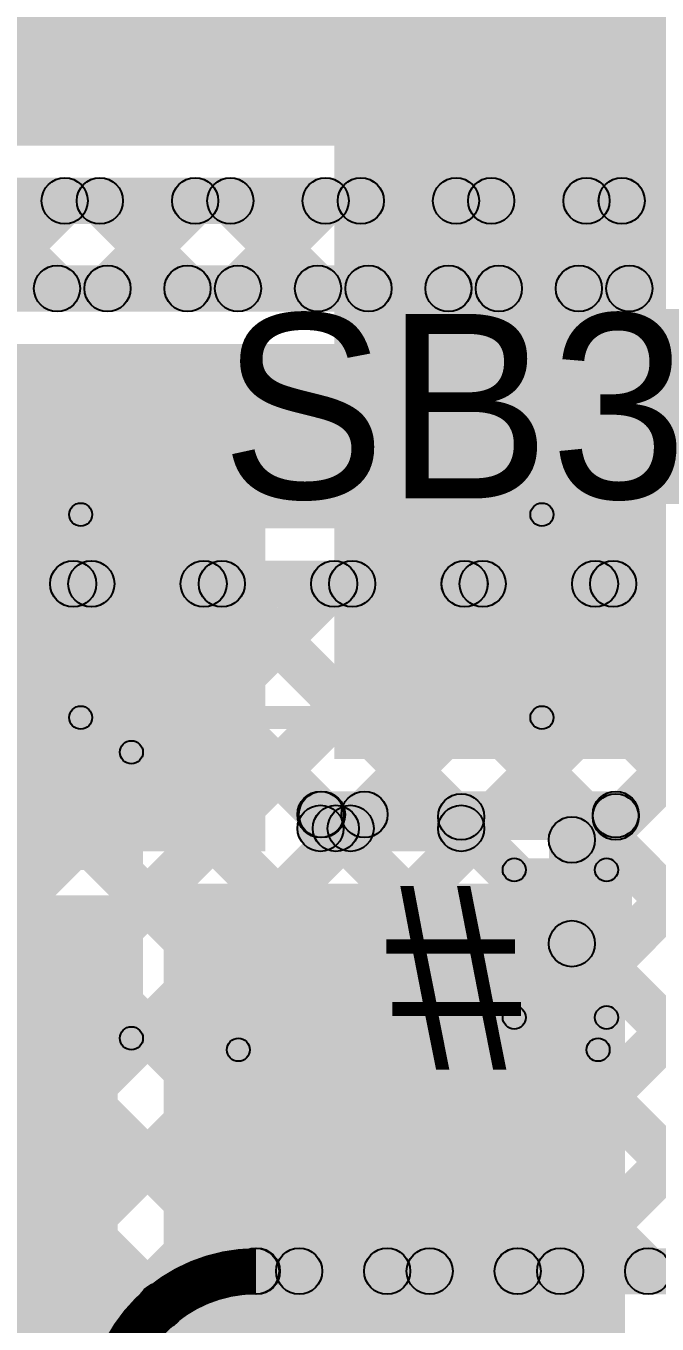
# Model space of a CAD drawing. Header units: millimetres. Extents: x -0.08 to 5.25, y -0.08 to 2.73.
# Drawn here: x 2.8611 to 2.998, y 1.4416 to 1.7229 of the extents above; entities that cross this region are included whole.
import ezdxf

# ---------------------------------------------------------------- set-up
doc = ezdxf.new("R2010")
doc.units = ezdxf.units.MM
doc.header["$MEASUREMENT"] = 0
for name, color, linetype in [('BottomLayer', 5, 'Continuous'), ('TopLayer', 1, 'Continuous'), ('TopOverlay', 2, 'Continuous'), ('TopPaste', 8, 'Continuous'), ('TopSolder', 216, 'Continuous')]:
    doc.layers.add(name, color=color, linetype=linetype)

# ---------------------------------------------------------------- blocks, each defined once
blk = doc.blocks.new('TAJB475K035RNJ_28')
at = {"layer": 'TopLayer'}
for points in [[(-0.10643, 0.052), (-0.03557, 0.052), (-0.03557, -0.058), (-0.10643, -0.058)], [(0.03357, 0.052), (0.10443, 0.052), (0.10443, -0.058), (0.03357, -0.058)]]:
    blk.add_hatch(color=1, dxfattribs=at).paths.add_polyline_path(points)
at = {"layer": 'TopOverlay'}
h = blk.add_hatch(color=2, dxfattribs=at)
edge = h.paths.add_edge_path()
edge.add_arc((-0.112, 0.058), 0.0025, 0, 360)
h = blk.add_hatch(color=2, dxfattribs=at)
edge = h.paths.add_edge_path()
edge.add_arc((-0.112, 0.058), 0.0025, 0, 360)
for points in [[(-0.112, 0.0555), (-0.112, 0.0605), (-0.034, 0.0605), (-0.034, 0.0555)], [(0.032, 0.0555), (0.032, 0.0605), (0.11, 0.0605), (0.11, 0.0555)], [(-0.1095, -0.064), (-0.1145, -0.064), (-0.1145, 0.058), (-0.1095, 0.058)], [(0.1125, -0.064), (0.1075, -0.064), (0.1075, 0.058), (0.1125, 0.058)], [(0.1345, -0.018), (0.1295, -0.018), (0.1295, 0.012), (0.1345, 0.012)], [(0.117, -0.0055), (0.117, -0.0005), (0.147, -0.0005), (0.147, -0.0055)], [(-0.112, -0.0665), (-0.112, -0.0615), (-0.034, -0.0615), (-0.034, -0.0665)], [(0.032, -0.0665), (0.032, -0.0615), (0.11, -0.0615), (0.11, -0.0665)]]:
    blk.add_hatch(color=2, dxfattribs=at).paths.add_polyline_path(points)
h = blk.add_hatch(color=2, dxfattribs=at)
edge = h.paths.add_edge_path()
edge.add_arc((-0.034, 0.058), 0.0025, 0, 360)
h = blk.add_hatch(color=2, dxfattribs=at)
edge = h.paths.add_edge_path()
edge.add_arc((0.032, 0.058), 0.0025, 0, 360)
h = blk.add_hatch(color=2, dxfattribs=at)
edge = h.paths.add_edge_path()
edge.add_arc((0.11, 0.058), 0.0025, 0, 360)
h = blk.add_hatch(color=2, dxfattribs=at)
edge = h.paths.add_edge_path()
edge.add_arc((0.11, 0.058), 0.0025, 0, 360)
h = blk.add_hatch(color=2, dxfattribs=at)
edge = h.paths.add_edge_path()
edge.add_arc((0.132, 0.012), 0.0025, 0, 360)
h = blk.add_hatch(color=2, dxfattribs=at)
edge = h.paths.add_edge_path()
edge.add_arc((0.117, -0.003), 0.0025, 0, 360)
h = blk.add_hatch(color=2, dxfattribs=at)
edge = h.paths.add_edge_path()
edge.add_arc((0.147, -0.003), 0.0025, 0, 360)
h = blk.add_hatch(color=2, dxfattribs=at)
edge = h.paths.add_edge_path()
edge.add_arc((0.132, -0.018), 0.0025, 0, 360)
h = blk.add_hatch(color=2, dxfattribs=at)
edge = h.paths.add_edge_path()
edge.add_arc((-0.112, -0.064), 0.0025, 0, 360)
h = blk.add_hatch(color=2, dxfattribs=at)
edge = h.paths.add_edge_path()
edge.add_arc((-0.112, -0.064), 0.0025, 0, 360)
h = blk.add_hatch(color=2, dxfattribs=at)
edge = h.paths.add_edge_path()
edge.add_arc((-0.034, -0.064), 0.0025, 0, 360)
h = blk.add_hatch(color=2, dxfattribs=at)
edge = h.paths.add_edge_path()
edge.add_arc((0.032, -0.064), 0.0025, 0, 360)
h = blk.add_hatch(color=2, dxfattribs=at)
edge = h.paths.add_edge_path()
edge.add_arc((0.11, -0.064), 0.0025, 0, 360)
h = blk.add_hatch(color=2, dxfattribs=at)
edge = h.paths.add_edge_path()
edge.add_arc((0.11, -0.064), 0.0025, 0, 360)
at = {"layer": 'TopPaste'}
for points in [[(-0.10643, 0.052), (-0.03557, 0.052), (-0.03557, -0.058), (-0.10643, -0.058)], [(0.03357, 0.052), (0.10443, 0.052), (0.10443, -0.058), (0.03357, -0.058)]]:
    blk.add_hatch(color=8, dxfattribs=at).paths.add_polyline_path(points)
at = {"layer": 'TopSolder'}
for points in [[(-0.11043, 0.056), (-0.03157, 0.056), (-0.03157, -0.062), (-0.11043, -0.062)], [(0.02957, 0.056), (0.10843, 0.056), (0.10843, -0.062), (0.02957, -0.062)]]:
    blk.add_hatch(color=216, dxfattribs=at).paths.add_polyline_path(points)
at = {"layer": 'TopOverlay'}
for centre in [(-0.112, 0.058), (-0.112, 0.058), (-0.034, 0.058), (0.032, 0.058), (0.11, 0.058), (0.11, 0.058), (0.132, 0.012), (0.117, -0.003), (0.147, -0.003), (0.132, -0.018), (-0.112, -0.064), (-0.112, -0.064), (-0.034, -0.064), (0.032, -0.064), (0.11, -0.064), (0.11, -0.064)]:
    blk.add_circle(centre, 0.0025, dxfattribs=at)
blk = doc.blocks.new('R__0402_35')
at = {"layer": 'TopLayer'}
for points in [[(-0.0275, -0.0125), (-0.0275, 0.0125), (-0.0095, 0.0125), (-0.0095, -0.0125)], [(0.0095, -0.0125), (0.0095, 0.0125), (0.0275, 0.0125), (0.0275, -0.0125)]]:
    blk.add_hatch(color=1, dxfattribs=at).paths.add_polyline_path(points)
at = {"layer": 'TopOverlay'}
h = blk.add_hatch(color=2, dxfattribs=at)
edge = h.paths.add_edge_path()
edge.add_arc((-0.031, 0.016), 0.0025, 0, 360)
h = blk.add_hatch(color=2, dxfattribs=at)
edge = h.paths.add_edge_path()
edge.add_arc((-0.031, 0.016), 0.0025, 0, 360)
for points in [[(0.031, 0.0185), (0.031, 0.0135), (-0.031, 0.0135), (-0.031, 0.0185)], [(-0.0285, -0.016), (-0.0335, -0.016), (-0.0335, 0.016), (-0.0285, 0.016)], [(0.0335, -0.016), (0.0285, -0.016), (0.0285, 0.016), (0.0335, 0.016)], [(0.031, -0.0135), (0.031, -0.0185), (-0.031, -0.0185), (-0.031, -0.0135)], [(0.032, -0.01694), (0.032, -0.01706), (-0.032, -0.01706), (-0.032, -0.01694)]]:
    blk.add_hatch(color=2, dxfattribs=at).paths.add_polyline_path(points)
h = blk.add_hatch(color=2, dxfattribs=at)
edge = h.paths.add_edge_path()
edge.add_arc((0.031, 0.016), 0.0025, 0, 360)
h = blk.add_hatch(color=2, dxfattribs=at)
edge = h.paths.add_edge_path()
edge.add_arc((0.031, 0.016), 0.0025, 0, 360)
h = blk.add_hatch(color=2, dxfattribs=at)
edge = h.paths.add_edge_path()
edge.add_arc((-0.031, -0.016), 0.0025, 0, 360)
h = blk.add_hatch(color=2, dxfattribs=at)
edge = h.paths.add_edge_path()
edge.add_arc((-0.031, -0.016), 0.0025, 0, 360)
h = blk.add_hatch(color=2, dxfattribs=at)
edge = h.paths.add_edge_path()
edge.add_arc((0.031, -0.016), 0.0025, 0, 360)
h = blk.add_hatch(color=2, dxfattribs=at)
edge = h.paths.add_edge_path()
edge.add_arc((0.031, -0.016), 0.0025, 0, 360)
h = blk.add_hatch(color=2, dxfattribs=at)
edge = h.paths.add_edge_path()
edge.add_arc((-0.032, -0.017), 0.0000635, 0, 360)
h = blk.add_hatch(color=2, dxfattribs=at)
edge = h.paths.add_edge_path()
edge.add_arc((0.032, -0.017), 0.0000635, 0, 360)
at = {"layer": 'TopPaste'}
for points in [[(-0.0275, -0.0125), (-0.0275, 0.0125), (-0.0095, 0.0125), (-0.0095, -0.0125)], [(0.0095, -0.0125), (0.0095, 0.0125), (0.0275, 0.0125), (0.0275, -0.0125)]]:
    blk.add_hatch(color=8, dxfattribs=at).paths.add_polyline_path(points)
at = {"layer": 'TopSolder'}
for points in [[(-0.0315, -0.0165), (-0.0315, 0.0165), (-0.0055, 0.0165), (-0.0055, -0.0165)], [(0.0055, -0.0165), (0.0055, 0.0165), (0.0315, 0.0165), (0.0315, -0.0165)]]:
    blk.add_hatch(color=216, dxfattribs=at).paths.add_polyline_path(points)
at = {"layer": 'TopOverlay'}
for centre, radius in [((-0.031, 0.016), 0.0025), ((-0.031, 0.016), 0.0025), ((0.031, 0.016), 0.0025), ((0.031, 0.016), 0.0025), ((-0.031, -0.016), 0.0025), ((-0.031, -0.016), 0.0025), ((0.031, -0.016), 0.0025), ((0.031, -0.016), 0.0025), ((-0.032, -0.017), 0.0000635), ((0.032, -0.017), 0.0000635)]:
    blk.add_circle(centre, radius, dxfattribs=at)
blk = doc.blocks.new('S______B______49')
at = {"layer": 'TopLayer'}
for points in [[(-0.045, -0.0175), (-0.045, 0.0175), (-0.015, 0.0175), (-0.015, -0.0175)], [(0.015, -0.0175), (0.015, 0.0175), (0.045, 0.0175), (0.045, -0.0175)]]:
    blk.add_hatch(color=1, dxfattribs=at).paths.add_polyline_path(points)
at = {"layer": 'TopOverlay'}
h = blk.add_hatch(color=2, dxfattribs=at)
edge = h.paths.add_edge_path()
edge.add_arc((-0.05, 0.022), 0.0025, 0, 360)
h = blk.add_hatch(color=2, dxfattribs=at)
edge = h.paths.add_edge_path()
edge.add_arc((-0.05, 0.022), 0.0025, 0, 360)
for points in [[(-0.05, 0.0195), (-0.05, 0.0245), (0.05, 0.0245), (0.05, 0.0195)], [(-0.0475, -0.022), (-0.0525, -0.022), (-0.0525, 0.022), (-0.0475, 0.022)], [(0.0525, -0.022), (0.0475, -0.022), (0.0475, 0.022), (0.0525, 0.022)], [(-0.05, -0.0245), (-0.05, -0.0195), (0.05, -0.0195), (0.05, -0.0245)]]:
    blk.add_hatch(color=2, dxfattribs=at).paths.add_polyline_path(points)
h = blk.add_hatch(color=2, dxfattribs=at)
edge = h.paths.add_edge_path()
edge.add_arc((0.05, 0.022), 0.0025, 0, 360)
h = blk.add_hatch(color=2, dxfattribs=at)
edge = h.paths.add_edge_path()
edge.add_arc((0.05, 0.022), 0.0025, 0, 360)
h = blk.add_hatch(color=2, dxfattribs=at)
edge = h.paths.add_edge_path()
edge.add_arc((-0.05, -0.022), 0.0025, 0, 360)
h = blk.add_hatch(color=2, dxfattribs=at)
edge = h.paths.add_edge_path()
edge.add_arc((-0.05, -0.022), 0.0025, 0, 360)
h = blk.add_hatch(color=2, dxfattribs=at)
edge = h.paths.add_edge_path()
edge.add_arc((0.05, -0.022), 0.0025, 0, 360)
h = blk.add_hatch(color=2, dxfattribs=at)
edge = h.paths.add_edge_path()
edge.add_arc((0.05, -0.022), 0.0025, 0, 360)
at = {"layer": 'TopPaste'}
for points in [[(-0.045, -0.0175), (-0.045, 0.0175), (-0.015, 0.0175), (-0.015, -0.0175)], [(0.015, -0.0175), (0.015, 0.0175), (0.045, 0.0175), (0.045, -0.0175)]]:
    blk.add_hatch(color=8, dxfattribs=at).paths.add_polyline_path(points)
at = {"layer": 'TopSolder'}
for points in [[(-0.049, -0.0215), (-0.049, 0.0215), (-0.011, 0.0215), (-0.011, -0.0215)], [(0.011, -0.0215), (0.011, 0.0215), (0.049, 0.0215), (0.049, -0.0215)]]:
    blk.add_hatch(color=216, dxfattribs=at).paths.add_polyline_path(points)
at = {"layer": 'TopOverlay'}
for centre in [(-0.05, 0.022), (-0.05, 0.022), (0.05, 0.022), (0.05, 0.022), (-0.05, -0.022), (-0.05, -0.022), (0.05, -0.022), (0.05, -0.022)]:
    blk.add_circle(centre, 0.0025, dxfattribs=at)
blk = doc.blocks.new('C___0402_82')
at = {"layer": 'TopLayer'}
for points in [[(-0.0275, -0.0125), (-0.0275, 0.0125), (-0.0095, 0.0125), (-0.0095, -0.0125)], [(0.0095, -0.0125), (0.0095, 0.0125), (0.0275, 0.0125), (0.0275, -0.0125)]]:
    blk.add_hatch(color=1, dxfattribs=at).paths.add_polyline_path(points)
at = {"layer": 'TopOverlay'}
h = blk.add_hatch(color=2, dxfattribs=at)
edge = h.paths.add_edge_path()
edge.add_arc((-0.031, 0.016), 0.0025, 0, 360)
h = blk.add_hatch(color=2, dxfattribs=at)
edge = h.paths.add_edge_path()
edge.add_arc((-0.031, 0.016), 0.0025, 0, 360)
for points in [[(-0.011, 0.0185), (-0.011, 0.0135), (-0.031, 0.0135), (-0.031, 0.0185)], [(0.031, 0.0185), (0.031, 0.0135), (0.011, 0.0135), (0.011, 0.0185)], [(-0.0335, 0.016), (-0.0285, 0.016), (-0.0285, -0.016), (-0.0335, -0.016)], [(0.0285, 0.016), (0.0335, 0.016), (0.0335, -0.016), (0.0285, -0.016)], [(-0.011, -0.0135), (-0.011, -0.0185), (-0.031, -0.0185), (-0.031, -0.0135)], [(0.031, -0.0135), (0.031, -0.0185), (0.011, -0.0185), (0.011, -0.0135)]]:
    blk.add_hatch(color=2, dxfattribs=at).paths.add_polyline_path(points)
h = blk.add_hatch(color=2, dxfattribs=at)
edge = h.paths.add_edge_path()
edge.add_arc((-0.011, 0.016), 0.0025, 0, 360)
h = blk.add_hatch(color=2, dxfattribs=at)
edge = h.paths.add_edge_path()
edge.add_arc((0.011, 0.016), 0.0025, 0, 360)
h = blk.add_hatch(color=2, dxfattribs=at)
edge = h.paths.add_edge_path()
edge.add_arc((0.031, 0.016), 0.0025, 0, 360)
h = blk.add_hatch(color=2, dxfattribs=at)
edge = h.paths.add_edge_path()
edge.add_arc((0.031, 0.016), 0.0025, 0, 360)
h = blk.add_hatch(color=2, dxfattribs=at)
edge = h.paths.add_edge_path()
edge.add_arc((-0.031, -0.016), 0.0025, 0, 360)
h = blk.add_hatch(color=2, dxfattribs=at)
edge = h.paths.add_edge_path()
edge.add_arc((-0.031, -0.016), 0.0025, 0, 360)
h = blk.add_hatch(color=2, dxfattribs=at)
edge = h.paths.add_edge_path()
edge.add_arc((-0.011, -0.016), 0.0025, 0, 360)
h = blk.add_hatch(color=2, dxfattribs=at)
edge = h.paths.add_edge_path()
edge.add_arc((0.011, -0.016), 0.0025, 0, 360)
h = blk.add_hatch(color=2, dxfattribs=at)
edge = h.paths.add_edge_path()
edge.add_arc((0.031, -0.016), 0.0025, 0, 360)
h = blk.add_hatch(color=2, dxfattribs=at)
edge = h.paths.add_edge_path()
edge.add_arc((0.031, -0.016), 0.0025, 0, 360)
at = {"layer": 'TopPaste'}
for points in [[(-0.0275, -0.0125), (-0.0275, 0.0125), (-0.0095, 0.0125), (-0.0095, -0.0125)], [(0.0095, -0.0125), (0.0095, 0.0125), (0.0275, 0.0125), (0.0275, -0.0125)]]:
    blk.add_hatch(color=8, dxfattribs=at).paths.add_polyline_path(points)
at = {"layer": 'TopSolder'}
for points in [[(-0.0315, -0.0165), (-0.0315, 0.0165), (-0.0055, 0.0165), (-0.0055, -0.0165)], [(0.0055, -0.0165), (0.0055, 0.0165), (0.0315, 0.0165), (0.0315, -0.0165)]]:
    blk.add_hatch(color=216, dxfattribs=at).paths.add_polyline_path(points)
at = {"layer": 'TopOverlay'}
for centre in [(-0.031, 0.016), (-0.031, 0.016), (-0.011, 0.016), (0.011, 0.016), (0.031, 0.016), (0.031, 0.016), (-0.031, -0.016), (-0.031, -0.016), (-0.011, -0.016), (0.011, -0.016), (0.031, -0.016), (0.031, -0.016)]:
    blk.add_circle(centre, 0.0025, dxfattribs=at)

msp = doc.modelspace()

# ---------------------------------------------------------------- hatches: boundary and pattern name
at = {"layer": 'BottomLayer'}
for points in [[(2.042, 1.697), (2.042, 1.737), (3.444, 1.737), (3.444, 1.697)], [(2.05525, 1.68), (2.05525, 1.69), (3.43075, 1.69), (3.43075, 1.68)], [(2.05525, 1.68), (2.05525, 1.69), (3.43075, 1.69), (3.43075, 1.68)], [(2.84534, 1.68146), (2.85241, 1.68854), (2.87141, 1.66954), (2.86434, 1.66246)], [(2.84534, 1.68146), (2.85241, 1.68854), (2.87141, 1.66954), (2.86434, 1.66246)], [(2.85407, 1.66246), (2.84699, 1.66954), (2.86599, 1.68854), (2.87307, 1.68146)], [(2.85406, 1.66246), (2.84699, 1.66954), (2.86599, 1.68854), (2.87306, 1.68146)], [(2.87362, 1.68146), (2.88069, 1.68854), (2.89969, 1.66954), (2.89262, 1.66246)], [(2.87362, 1.68146), (2.88069, 1.68854), (2.89969, 1.66954), (2.89262, 1.66246)], [(2.88235, 1.66246), (2.87528, 1.66954), (2.89428, 1.68854), (2.90135, 1.68146)], [(2.88235, 1.66246), (2.87528, 1.66954), (2.89428, 1.68854), (2.90135, 1.68146)], [(2.9019, 1.68146), (2.90897, 1.68854), (2.92797, 1.66954), (2.9209, 1.66246)], [(2.90191, 1.68146), (2.90898, 1.68854), (2.92798, 1.66954), (2.92091, 1.66246)], [(2.91063, 1.66246), (2.90356, 1.66954), (2.92256, 1.68854), (2.92963, 1.68146)], [(2.91063, 1.66246), (2.90356, 1.66954), (2.92256, 1.68854), (2.92963, 1.68146)], [(2.93019, 1.68146), (2.93726, 1.68854), (2.95626, 1.66954), (2.94919, 1.66246)], [(2.93019, 1.68146), (2.93726, 1.68854), (2.95626, 1.66954), (2.94919, 1.66246)], [(2.93892, 1.66246), (2.93185, 1.66954), (2.95085, 1.68854), (2.95792, 1.68146)], [(2.93892, 1.66246), (2.93185, 1.66954), (2.95085, 1.68854), (2.95792, 1.68146)], [(2.95847, 1.68146), (2.96554, 1.68854), (2.98454, 1.66954), (2.97747, 1.66246)], [(2.95848, 1.68146), (2.96555, 1.68854), (2.98455, 1.66954), (2.97748, 1.66246)], [(2.9672, 1.66246), (2.96013, 1.66954), (2.97913, 1.68854), (2.9862, 1.68146)], [(2.9672, 1.66246), (2.96013, 1.66954), (2.97913, 1.68854), (2.9862, 1.68146)], [(2.98676, 1.68146), (2.99383, 1.68854), (3.01283, 1.66954), (3.00576, 1.66246)], [(2.98676, 1.68146), (2.99383, 1.68854), (3.01283, 1.66954), (3.00576, 1.66246)], [(2.99549, 1.66246), (2.98841, 1.66954), (3.00741, 1.68854), (3.01449, 1.68146)], [(2.99549, 1.66246), (2.98842, 1.66954), (3.00742, 1.68854), (3.01449, 1.68146)], [(2.1, 1.661), (2.1, 1.671), (3.414, 1.671), (3.414, 1.661)], [(2.1, 1.661), (2.1, 1.671), (3.414, 1.671), (3.414, 1.661)], [(2.1, 1.614), (2.1, 1.654), (3.414, 1.654), (3.414, 1.614)], [(2.1, 1.597), (2.1, 1.607), (3.40075, 1.607), (3.40075, 1.597)], [(2.1, 1.597), (2.1, 1.607), (3.40075, 1.607), (3.40075, 1.597)], [(2.70206, 1.59846), (2.70914, 1.60554), (2.88328, 1.43139), (2.87621, 1.42432)], [(2.70206, 1.59846), (2.70913, 1.60554), (2.88328, 1.43139), (2.87621, 1.42432)], [(2.73035, 1.59846), (2.73742, 1.60554), (2.89393, 1.44902), (2.88686, 1.44195)], [(2.73035, 1.59846), (2.73742, 1.60554), (2.89393, 1.44902), (2.88686, 1.44195)], [(2.76535, 1.4889), (2.75828, 1.49597), (2.86785, 1.60554), (2.87492, 1.59846)], [(2.76535, 1.4889), (2.75828, 1.49597), (2.86785, 1.60554), (2.87492, 1.59846)], [(2.75863, 1.59846), (2.7657, 1.60554), (2.9147, 1.45654), (2.90763, 1.44946)], [(2.75863, 1.59846), (2.7657, 1.60554), (2.9147, 1.45654), (2.90763, 1.44946)], [(2.77317, 1.3553), (2.7661, 1.36237), (3.00927, 1.60554), (3.01634, 1.59846)], [(2.77317, 1.3553), (2.7661, 1.36237), (3.00927, 1.60554), (3.01634, 1.59846)], [(2.7795, 1.47476), (2.77242, 1.48183), (2.89613, 1.60554), (2.9032, 1.59846)], [(2.7795, 1.47476), (2.77243, 1.48183), (2.89613, 1.60554), (2.9032, 1.59846)], [(2.79364, 1.46062), (2.78657, 1.46769), (2.92442, 1.60554), (2.93149, 1.59846)], [(2.79364, 1.46062), (2.78657, 1.46769), (2.92441, 1.60554), (2.93149, 1.59846)], [(2.78691, 1.59846), (2.79398, 1.60554), (2.94298, 1.45654), (2.93591, 1.44946)], [(2.78692, 1.59846), (2.79399, 1.60554), (2.94299, 1.45654), (2.93592, 1.44946)], [(2.80146, 1.3553), (2.79439, 1.36237), (3.03755, 1.60554), (3.04462, 1.59846)], [(2.80146, 1.3553), (2.79439, 1.36237), (3.03755, 1.60554), (3.04462, 1.59846)], [(2.80778, 1.44647), (2.80071, 1.45355), (2.9527, 1.60554), (2.95977, 1.59846)], [(2.80778, 1.44647), (2.80071, 1.45355), (2.9527, 1.60554), (2.95977, 1.59846)], [(2.81863, 1.42904), (2.81156, 1.43611), (2.98098, 1.60554), (2.98806, 1.59846)], [(2.81863, 1.42904), (2.81156, 1.43611), (2.98098, 1.60554), (2.98805, 1.59846)], [(2.8152, 1.59846), (2.82227, 1.60554), (2.97127, 1.45654), (2.9642, 1.44946)], [(2.8152, 1.59846), (2.82227, 1.60554), (2.97127, 1.45654), (2.9642, 1.44946)], [(2.84348, 1.59846), (2.85055, 1.60554), (2.99955, 1.45654), (2.99248, 1.44946)], [(2.84349, 1.59846), (2.85056, 1.60554), (2.99956, 1.45654), (2.99249, 1.44946)], [(2.87177, 1.59846), (2.87884, 1.60554), (3.02784, 1.45654), (3.02077, 1.44946)], [(2.87177, 1.59846), (2.87884, 1.60554), (3.02784, 1.45654), (3.02077, 1.44946)], [(2.90005, 1.59846), (2.90713, 1.60554), (3.05613, 1.45654), (3.04905, 1.44946)], [(2.90005, 1.59846), (2.90712, 1.60554), (3.05612, 1.45654), (3.04905, 1.44946)], [(2.92391, 1.44946), (2.91684, 1.45654), (3.06584, 1.60554), (3.07291, 1.59846)], [(2.92391, 1.44946), (2.91684, 1.45654), (3.06584, 1.60554), (3.07291, 1.59846)], [(2.92834, 1.59846), (2.93541, 1.60554), (3.08441, 1.45654), (3.07734, 1.44946)], [(2.92834, 1.59846), (2.93541, 1.60554), (3.08441, 1.45654), (3.07734, 1.44946)], [(2.95219, 1.44946), (2.94512, 1.45654), (3.09412, 1.60554), (3.10119, 1.59846)], [(2.95219, 1.44946), (2.94512, 1.45654), (3.09412, 1.60554), (3.10119, 1.59846)], [(2.95662, 1.59846), (2.96369, 1.60554), (3.11269, 1.45654), (3.10562, 1.44946)], [(2.95662, 1.59846), (2.96369, 1.60554), (3.11269, 1.45654), (3.10562, 1.44946)], [(2.98048, 1.44946), (2.9734, 1.45654), (3.1224, 1.60554), (3.12948, 1.59846)], [(2.98048, 1.44946), (2.97341, 1.45654), (3.12241, 1.60554), (3.12948, 1.59846)], [(2.9849, 1.59846), (2.99197, 1.60554), (3.14097, 1.45654), (3.1339, 1.44946)], [(2.98491, 1.59846), (2.99198, 1.60554), (3.14098, 1.45654), (3.13391, 1.44946)], [(2.911, 1.448), (2.911, 1.458), (3.363, 1.458), (3.363, 1.448)], [(2.911, 1.448), (2.911, 1.458), (3.363, 1.458), (3.363, 1.448)]]:
    msp.add_hatch(color=5, dxfattribs=at).paths.add_polyline_path(points)
h = msp.add_hatch(color=5, dxfattribs=at)
edge = h.paths.add_edge_path()
edge.add_arc((2.86953, 1.685), 0.005, 0, 360)
h = msp.add_hatch(color=5, dxfattribs=at)
edge = h.paths.add_edge_path()
edge.add_arc((2.86953, 1.685), 0.005, 0, 360)
h = msp.add_hatch(color=5, dxfattribs=at)
edge = h.paths.add_edge_path()
edge.add_arc((2.87716, 1.685), 0.005, 0, 360)
h = msp.add_hatch(color=5, dxfattribs=at)
edge = h.paths.add_edge_path()
edge.add_arc((2.87716, 1.685), 0.005, 0, 360)
h = msp.add_hatch(color=5, dxfattribs=at)
edge = h.paths.add_edge_path()
edge.add_arc((2.89781, 1.685), 0.005, 0, 360)
h = msp.add_hatch(color=5, dxfattribs=at)
edge = h.paths.add_edge_path()
edge.add_arc((2.89781, 1.685), 0.005, 0, 360)
h = msp.add_hatch(color=5, dxfattribs=at)
edge = h.paths.add_edge_path()
edge.add_arc((2.90544, 1.685), 0.005, 0, 360)
h = msp.add_hatch(color=5, dxfattribs=at)
edge = h.paths.add_edge_path()
edge.add_arc((2.90544, 1.685), 0.005, 0, 360)
h = msp.add_hatch(color=5, dxfattribs=at)
edge = h.paths.add_edge_path()
edge.add_arc((2.9261, 1.685), 0.005, 0, 360)
h = msp.add_hatch(color=5, dxfattribs=at)
edge = h.paths.add_edge_path()
edge.add_arc((2.9261, 1.685), 0.005, 0, 360)
h = msp.add_hatch(color=5, dxfattribs=at)
edge = h.paths.add_edge_path()
edge.add_arc((2.93372, 1.685), 0.005, 0, 360)
h = msp.add_hatch(color=5, dxfattribs=at)
edge = h.paths.add_edge_path()
edge.add_arc((2.93373, 1.685), 0.005, 0, 360)
h = msp.add_hatch(color=5, dxfattribs=at)
edge = h.paths.add_edge_path()
edge.add_arc((2.95438, 1.685), 0.005, 0, 360)
h = msp.add_hatch(color=5, dxfattribs=at)
edge = h.paths.add_edge_path()
edge.add_arc((2.95438, 1.685), 0.005, 0, 360)
h = msp.add_hatch(color=5, dxfattribs=at)
edge = h.paths.add_edge_path()
edge.add_arc((2.96201, 1.685), 0.005, 0, 360)
h = msp.add_hatch(color=5, dxfattribs=at)
edge = h.paths.add_edge_path()
edge.add_arc((2.96201, 1.685), 0.005, 0, 360)
h = msp.add_hatch(color=5, dxfattribs=at)
edge = h.paths.add_edge_path()
edge.add_arc((2.98267, 1.685), 0.005, 0, 360)
h = msp.add_hatch(color=5, dxfattribs=at)
edge = h.paths.add_edge_path()
edge.add_arc((2.98267, 1.685), 0.005, 0, 360)
h = msp.add_hatch(color=5, dxfattribs=at)
edge = h.paths.add_edge_path()
edge.add_arc((2.9903, 1.685), 0.005, 0, 360)
h = msp.add_hatch(color=5, dxfattribs=at)
edge = h.paths.add_edge_path()
edge.add_arc((2.99029, 1.685), 0.005, 0, 360)
h = msp.add_hatch(color=5, dxfattribs=at)
edge = h.paths.add_edge_path()
edge.add_arc((2.86787, 1.666), 0.005, 0, 360)
h = msp.add_hatch(color=5, dxfattribs=at)
edge = h.paths.add_edge_path()
edge.add_arc((2.86787, 1.666), 0.005, 0, 360)
h = msp.add_hatch(color=5, dxfattribs=at)
edge = h.paths.add_edge_path()
edge.add_arc((2.87881, 1.666), 0.005, 0, 360)
h = msp.add_hatch(color=5, dxfattribs=at)
edge = h.paths.add_edge_path()
edge.add_arc((2.87881, 1.666), 0.005, 0, 360)
h = msp.add_hatch(color=5, dxfattribs=at)
edge = h.paths.add_edge_path()
edge.add_arc((2.89616, 1.666), 0.005, 0, 360)
h = msp.add_hatch(color=5, dxfattribs=at)
edge = h.paths.add_edge_path()
edge.add_arc((2.89616, 1.666), 0.005, 0, 360)
h = msp.add_hatch(color=5, dxfattribs=at)
edge = h.paths.add_edge_path()
edge.add_arc((2.9071, 1.666), 0.005, 0, 360)
h = msp.add_hatch(color=5, dxfattribs=at)
edge = h.paths.add_edge_path()
edge.add_arc((2.9071, 1.666), 0.005, 0, 360)
h = msp.add_hatch(color=5, dxfattribs=at)
edge = h.paths.add_edge_path()
edge.add_arc((2.92444, 1.666), 0.005, 0, 360)
h = msp.add_hatch(color=5, dxfattribs=at)
edge = h.paths.add_edge_path()
edge.add_arc((2.92444, 1.666), 0.005, 0, 360)
h = msp.add_hatch(color=5, dxfattribs=at)
edge = h.paths.add_edge_path()
edge.add_arc((2.93538, 1.666), 0.005, 0, 360)
h = msp.add_hatch(color=5, dxfattribs=at)
edge = h.paths.add_edge_path()
edge.add_arc((2.93538, 1.666), 0.005, 0, 360)
h = msp.add_hatch(color=5, dxfattribs=at)
edge = h.paths.add_edge_path()
edge.add_arc((2.95272, 1.666), 0.005, 0, 360)
h = msp.add_hatch(color=5, dxfattribs=at)
edge = h.paths.add_edge_path()
edge.add_arc((2.95273, 1.666), 0.005, 0, 360)
h = msp.add_hatch(color=5, dxfattribs=at)
edge = h.paths.add_edge_path()
edge.add_arc((2.96367, 1.666), 0.005, 0, 360)
h = msp.add_hatch(color=5, dxfattribs=at)
edge = h.paths.add_edge_path()
edge.add_arc((2.96367, 1.666), 0.005, 0, 360)
h = msp.add_hatch(color=5, dxfattribs=at)
edge = h.paths.add_edge_path()
edge.add_arc((2.98101, 1.666), 0.005, 0, 360)
h = msp.add_hatch(color=5, dxfattribs=at)
edge = h.paths.add_edge_path()
edge.add_arc((2.98101, 1.666), 0.005, 0, 360)
h = msp.add_hatch(color=5, dxfattribs=at)
edge = h.paths.add_edge_path()
edge.add_arc((2.99195, 1.666), 0.005, 0, 360)
h = msp.add_hatch(color=5, dxfattribs=at)
edge = h.paths.add_edge_path()
edge.add_arc((2.99195, 1.666), 0.005, 0, 360)
h = msp.add_hatch(color=5, dxfattribs=at)
edge = h.paths.add_edge_path()
edge.add_arc((2.87138, 1.602), 0.005, 0, 360)
h = msp.add_hatch(color=5, dxfattribs=at)
edge = h.paths.add_edge_path()
edge.add_arc((2.87138, 1.602), 0.005, 0, 360)
h = msp.add_hatch(color=5, dxfattribs=at)
edge = h.paths.add_edge_path()
edge.add_arc((2.87531, 1.602), 0.005, 0, 360)
h = msp.add_hatch(color=5, dxfattribs=at)
edge = h.paths.add_edge_path()
edge.add_arc((2.8753, 1.602), 0.005, 0, 360)
h = msp.add_hatch(color=5, dxfattribs=at)
edge = h.paths.add_edge_path()
edge.add_arc((2.89967, 1.602), 0.005, 0, 360)
h = msp.add_hatch(color=5, dxfattribs=at)
edge = h.paths.add_edge_path()
edge.add_arc((2.89967, 1.602), 0.005, 0, 360)
h = msp.add_hatch(color=5, dxfattribs=at)
edge = h.paths.add_edge_path()
edge.add_arc((2.90359, 1.602), 0.005, 0, 360)
h = msp.add_hatch(color=5, dxfattribs=at)
edge = h.paths.add_edge_path()
edge.add_arc((2.90359, 1.602), 0.005, 0, 360)
h = msp.add_hatch(color=5, dxfattribs=at)
edge = h.paths.add_edge_path()
edge.add_arc((2.92795, 1.602), 0.005, 0, 360)
h = msp.add_hatch(color=5, dxfattribs=at)
edge = h.paths.add_edge_path()
edge.add_arc((2.92795, 1.602), 0.005, 0, 360)
h = msp.add_hatch(color=5, dxfattribs=at)
edge = h.paths.add_edge_path()
edge.add_arc((2.93187, 1.602), 0.005, 0, 360)
h = msp.add_hatch(color=5, dxfattribs=at)
edge = h.paths.add_edge_path()
edge.add_arc((2.93187, 1.602), 0.005, 0, 360)
h = msp.add_hatch(color=5, dxfattribs=at)
edge = h.paths.add_edge_path()
edge.add_arc((2.95624, 1.602), 0.005, 0, 360)
h = msp.add_hatch(color=5, dxfattribs=at)
edge = h.paths.add_edge_path()
edge.add_arc((2.95623, 1.602), 0.005, 0, 360)
h = msp.add_hatch(color=5, dxfattribs=at)
edge = h.paths.add_edge_path()
edge.add_arc((2.96016, 1.602), 0.005, 0, 360)
h = msp.add_hatch(color=5, dxfattribs=at)
edge = h.paths.add_edge_path()
edge.add_arc((2.96016, 1.602), 0.005, 0, 360)
h = msp.add_hatch(color=5, dxfattribs=at)
edge = h.paths.add_edge_path()
edge.add_arc((2.98452, 1.602), 0.005, 0, 360)
h = msp.add_hatch(color=5, dxfattribs=at)
edge = h.paths.add_edge_path()
edge.add_arc((2.98452, 1.602), 0.005, 0, 360)
h = msp.add_hatch(color=5, dxfattribs=at)
edge = h.paths.add_edge_path()
edge.add_arc((2.98844, 1.602), 0.005, 0, 360)
h = msp.add_hatch(color=5, dxfattribs=at)
edge = h.paths.add_edge_path()
edge.add_arc((2.98844, 1.602), 0.005, 0, 360)
h = msp.add_hatch(color=5, dxfattribs=at)
edge = h.paths.add_edge_path()
edge.add_arc((2.911, 1.453), 0.005, 0, 360)
h = msp.add_hatch(color=5, dxfattribs=at)
edge = h.paths.add_edge_path()
edge.add_arc((2.911, 1.453), 0.005, 0, 360)
h = msp.add_hatch(color=5, dxfattribs=at)
edge = h.paths.add_edge_path()
edge.add_arc((2.911, 1.453), 0.005, 0, 360)
h = msp.add_hatch(color=5, dxfattribs=at)
edge = h.paths.add_edge_path()
edge.add_arc((2.911, 1.453), 0.005, 0, 360)
h = msp.add_hatch(color=5, dxfattribs=at)
edge = h.paths.add_edge_path()
edge.add_arc((2.91117, 1.453), 0.005, 0, 360)
h = msp.add_hatch(color=5, dxfattribs=at)
edge = h.paths.add_edge_path()
edge.add_arc((2.91117, 1.453), 0.005, 0, 360)
h = msp.add_hatch(color=5, dxfattribs=at)
edge = h.paths.add_edge_path()
edge.add_arc((2.92037, 1.453), 0.005, 0, 360)
h = msp.add_hatch(color=5, dxfattribs=at)
edge = h.paths.add_edge_path()
edge.add_arc((2.92037, 1.453), 0.005, 0, 360)
h = msp.add_hatch(color=5, dxfattribs=at)
edge = h.paths.add_edge_path()
edge.add_arc((2.93945, 1.453), 0.005, 0, 360)
h = msp.add_hatch(color=5, dxfattribs=at)
edge = h.paths.add_edge_path()
edge.add_arc((2.93945, 1.453), 0.005, 0, 360)
h = msp.add_hatch(color=5, dxfattribs=at)
edge = h.paths.add_edge_path()
edge.add_arc((2.94866, 1.453), 0.005, 0, 360)
h = msp.add_hatch(color=5, dxfattribs=at)
edge = h.paths.add_edge_path()
edge.add_arc((2.94866, 1.453), 0.005, 0, 360)
h = msp.add_hatch(color=5, dxfattribs=at)
edge = h.paths.add_edge_path()
edge.add_arc((2.96773, 1.453), 0.005, 0, 360)
h = msp.add_hatch(color=5, dxfattribs=at)
edge = h.paths.add_edge_path()
edge.add_arc((2.96774, 1.453), 0.005, 0, 360)
h = msp.add_hatch(color=5, dxfattribs=at)
edge = h.paths.add_edge_path()
edge.add_arc((2.97694, 1.453), 0.005, 0, 360)
h = msp.add_hatch(color=5, dxfattribs=at)
edge = h.paths.add_edge_path()
edge.add_arc((2.97694, 1.453), 0.005, 0, 360)
h = msp.add_hatch(color=5, dxfattribs=at)
edge = h.paths.add_edge_path()
edge.add_arc((2.99602, 1.453), 0.005, 0, 360)
h = msp.add_hatch(color=5, dxfattribs=at)
edge = h.paths.add_edge_path()
edge.add_arc((2.99602, 1.453), 0.005, 0, 360)
h = msp.add_hatch(color=5, dxfattribs=at)
edge = h.paths.add_edge_path()
edge.add_arc((2.8904, 1.44548), 0.005, 0, 360)
h = msp.add_hatch(color=5, dxfattribs=at)
edge = h.paths.add_edge_path()
edge.add_arc((2.8904, 1.44549), 0.005, 0, 360)
at = {"layer": 'TopLayer'}
for points in [[(2.928, 1.564), (3.011, 1.564), (3.011, 1.824), (2.928, 1.824)], [(2.765, 1.544), (2.913, 1.544), (2.913, 1.618), (2.765, 1.618)], [(2.925, 1.547), (2.925, 1.557), (2.989, 1.557), (2.989, 1.547)], [(2.925, 1.547), (2.925, 1.557), (2.989, 1.557), (2.989, 1.547)], [(2.9555, 1.5465), (2.9555, 1.5565), (2.989, 1.5565), (2.989, 1.5465)], [(2.9555, 1.5465), (2.9555, 1.5565), (2.989, 1.5565), (2.989, 1.5465)], [(2.92177, 1.54846), (2.92884, 1.55554), (2.93184, 1.55254), (2.92477, 1.54546)], [(2.92177, 1.54846), (2.92884, 1.55554), (2.93184, 1.55254), (2.92477, 1.54546)], [(2.925, 1.544), (2.925, 1.554), (2.9555, 1.554), (2.9555, 1.544)], [(2.925, 1.544), (2.925, 1.554), (2.9555, 1.554), (2.9555, 1.544)], [(2.93506, 1.54546), (2.92798, 1.55254), (2.93098, 1.55554), (2.93806, 1.54846)], [(2.93505, 1.54546), (2.92798, 1.55254), (2.93098, 1.55554), (2.93805, 1.54846)], [(2.9845, 1.524), (2.9745, 1.524), (2.9745, 1.5465), (2.9845, 1.5465)], [(2.9845, 1.524), (2.9745, 1.524), (2.9745, 1.5465), (2.9845, 1.5465)], [(2.891, 1.394), (2.991, 1.394), (2.991, 1.537), (2.891, 1.537)], [(2.811, 1.417), (2.881, 1.417), (2.881, 1.5345), (2.811, 1.5345)]]:
    msp.add_hatch(color=1, dxfattribs=at).paths.add_polyline_path(points)
h = msp.add_hatch(color=1, dxfattribs=at)
edge = h.paths.add_edge_path()
edge.add_arc((2.925, 1.552), 0.005, 0, 360)
h = msp.add_hatch(color=1, dxfattribs=at)
edge = h.paths.add_edge_path()
edge.add_arc((2.925, 1.552), 0.005, 0, 360)
h = msp.add_hatch(color=1, dxfattribs=at)
edge = h.paths.add_edge_path()
edge.add_arc((2.92531, 1.552), 0.005, 0, 360)
h = msp.add_hatch(color=1, dxfattribs=at)
edge = h.paths.add_edge_path()
edge.add_arc((2.9253, 1.552), 0.005, 0, 360)
h = msp.add_hatch(color=1, dxfattribs=at)
edge = h.paths.add_edge_path()
edge.add_arc((2.93452, 1.552), 0.005, 0, 360)
h = msp.add_hatch(color=1, dxfattribs=at)
edge = h.paths.add_edge_path()
edge.add_arc((2.93452, 1.552), 0.005, 0, 360)
h = msp.add_hatch(color=1, dxfattribs=at)
edge = h.paths.add_edge_path()
edge.add_arc((2.9555, 1.5515), 0.005, 0, 360)
h = msp.add_hatch(color=1, dxfattribs=at)
edge = h.paths.add_edge_path()
edge.add_arc((2.9555, 1.5515), 0.005, 0, 360)
h = msp.add_hatch(color=1, dxfattribs=at)
edge = h.paths.add_edge_path()
edge.add_arc((2.989, 1.552), 0.005, 0, 360)
h = msp.add_hatch(color=1, dxfattribs=at)
edge = h.paths.add_edge_path()
edge.add_arc((2.989, 1.552), 0.005, 0, 360)
h = msp.add_hatch(color=1, dxfattribs=at)
edge = h.paths.add_edge_path()
edge.add_arc((2.989, 1.5515), 0.005, 0, 360)
h = msp.add_hatch(color=1, dxfattribs=at)
edge = h.paths.add_edge_path()
edge.add_arc((2.989, 1.5515), 0.005, 0, 360)
h = msp.add_hatch(color=1, dxfattribs=at)
edge = h.paths.add_edge_path()
edge.add_arc((2.925, 1.549), 0.005, 0, 360)
h = msp.add_hatch(color=1, dxfattribs=at)
edge = h.paths.add_edge_path()
edge.add_arc((2.925, 1.549), 0.005, 0, 360)
h = msp.add_hatch(color=1, dxfattribs=at)
edge = h.paths.add_edge_path()
edge.add_arc((2.92831, 1.549), 0.005, 0, 360)
h = msp.add_hatch(color=1, dxfattribs=at)
edge = h.paths.add_edge_path()
edge.add_arc((2.9283, 1.549), 0.005, 0, 360)
h = msp.add_hatch(color=1, dxfattribs=at)
edge = h.paths.add_edge_path()
edge.add_arc((2.93152, 1.549), 0.005, 0, 360)
h = msp.add_hatch(color=1, dxfattribs=at)
edge = h.paths.add_edge_path()
edge.add_arc((2.93152, 1.549), 0.005, 0, 360)
h = msp.add_hatch(color=1, dxfattribs=at)
edge = h.paths.add_edge_path()
edge.add_arc((2.9555, 1.549), 0.005, 0, 360)
h = msp.add_hatch(color=1, dxfattribs=at)
edge = h.paths.add_edge_path()
edge.add_arc((2.9555, 1.549), 0.005, 0, 360)
h = msp.add_hatch(color=1, dxfattribs=at)
edge = h.paths.add_edge_path()
edge.add_arc((2.9795, 1.5465), 0.005, 0, 360)
h = msp.add_hatch(color=1, dxfattribs=at)
edge = h.paths.add_edge_path()
edge.add_arc((2.9795, 1.5465), 0.005, 0, 360)
h = msp.add_hatch(color=1, dxfattribs=at)
edge = h.paths.add_edge_path()
edge.add_arc((2.9795, 1.524), 0.005, 0, 360)
h = msp.add_hatch(color=1, dxfattribs=at)
edge = h.paths.add_edge_path()
edge.add_arc((2.9795, 1.524), 0.005, 0, 360)

# ---------------------------------------------------------------- linework, layer by layer
at = {"layer": 'BottomLayer', "const_width": 0.01}
msp.add_lwpolyline([(2.911, 1.389, -1), (2.911, 1.453)], format="xyb", dxfattribs=at)
msp.add_lwpolyline([(2.911, 1.389, -1), (2.911, 1.453)], format="xyb", dxfattribs=at)
at = {"layer": 'BottomLayer'}
for centre in [(2.86953, 1.685), (2.86953, 1.685), (2.87716, 1.685), (2.87716, 1.685), (2.89781, 1.685), (2.89781, 1.685), (2.90544, 1.685), (2.90544, 1.685), (2.9261, 1.685), (2.9261, 1.685), (2.93372, 1.685), (2.93373, 1.685), (2.95438, 1.685), (2.95438, 1.685), (2.96201, 1.685), (2.96201, 1.685), (2.98267, 1.685), (2.98267, 1.685), (2.99029, 1.685), (2.9903, 1.685), (2.86787, 1.666), (2.86787, 1.666), (2.87881, 1.666), (2.87881, 1.666), (2.89616, 1.666), (2.89616, 1.666), (2.9071, 1.666), (2.9071, 1.666), (2.92444, 1.666), (2.92444, 1.666), (2.93538, 1.666), (2.93538, 1.666), (2.95272, 1.666), (2.95273, 1.666), (2.96367, 1.666), (2.96367, 1.666), (2.98101, 1.666), (2.98101, 1.666), (2.99195, 1.666), (2.99195, 1.666), (2.87138, 1.602), (2.87138, 1.602), (2.8753, 1.602), (2.87531, 1.602), (2.89967, 1.602), (2.89967, 1.602), (2.90359, 1.602), (2.90359, 1.602), (2.92795, 1.602), (2.92795, 1.602), (2.93187, 1.602), (2.93187, 1.602), (2.95623, 1.602), (2.95624, 1.602), (2.96016, 1.602), (2.96016, 1.602), (2.98452, 1.602), (2.98452, 1.602), (2.98844, 1.602), (2.98844, 1.602), (2.911, 1.453), (2.911, 1.453), (2.911, 1.453), (2.911, 1.453), (2.91117, 1.453), (2.91117, 1.453), (2.92037, 1.453), (2.92037, 1.453), (2.93945, 1.453), (2.93945, 1.453), (2.94866, 1.453), (2.94866, 1.453), (2.96773, 1.453), (2.96774, 1.453), (2.97694, 1.453), (2.97694, 1.453), (2.99602, 1.453), (2.99602, 1.453), (2.8904, 1.44549), (2.8904, 1.44548)]:
    msp.add_circle(centre, 0.005, dxfattribs=at)
at = {"layer": 'TopLayer'}
for centre in [(2.925, 1.552), (2.925, 1.552), (2.9253, 1.552), (2.92531, 1.552), (2.93452, 1.552), (2.93452, 1.552), (2.9555, 1.5515), (2.9555, 1.5515), (2.989, 1.552), (2.989, 1.552), (2.989, 1.5515), (2.989, 1.5515), (2.925, 1.549), (2.925, 1.549), (2.9283, 1.549), (2.92831, 1.549), (2.93152, 1.549), (2.93152, 1.549), (2.9555, 1.549), (2.9555, 1.549), (2.9795, 1.5465), (2.9795, 1.5465), (2.9795, 1.524), (2.9795, 1.524)]:
    msp.add_circle(centre, 0.005, dxfattribs=at)

# ---------------------------------------------------------------- block references
for name, p, rotation in [('S______B______49', (2.923, 1.595), 360), ('R__0402_35', (2.868, 1.5345), 270), ('C___0402_82', (2.998, 1.524), 180), ('TAJB475K035RNJ_28', (3.01918, 1.443), 360)]:
    msp.add_blockref(name, p, dxfattribs=dict(rotation=rotation))

# ---------------------------------------------------------------- texts
at = {"layer": 'TopOverlay'}
msp.add_text('SB3', height=0.04, dxfattribs=at).set_placement((2.90341, 1.62051))
at = {"layer": 'TopOverlay', "text_generation_flag": 2}
msp.add_text('#', height=0.04, rotation=180, dxfattribs=at).set_placement((2.939, 1.5365))

doc.saveas('drawing.dxf')
